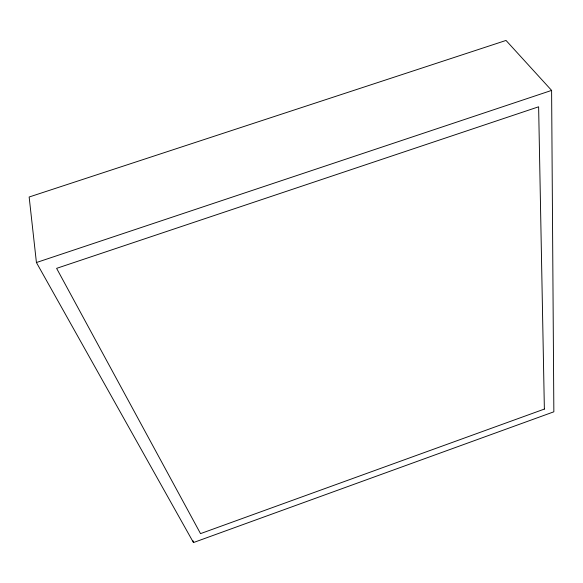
<?xml version="1.0" encoding="UTF-8"?>
<svg xmlns="http://www.w3.org/2000/svg" width="583" height="583" viewBox="0 0 583 583"><rect width="100%" height="100%" fill="white"/><g stroke="black" fill="none" stroke-linecap="round" stroke-linejoin="round"><path stroke-width="0.87" d="M193.461 542.554L553.85 411.809L551.605 90.409L506.022 40.446L29.15 197.01L36.423 262.532L193.461 542.554L193.068 540.791M36.423 262.532L551.605 90.409M544.369 409.077L200.53 533.627L56.609 268.355L538.626 106.798L544.369 409.077"/></g></svg>
